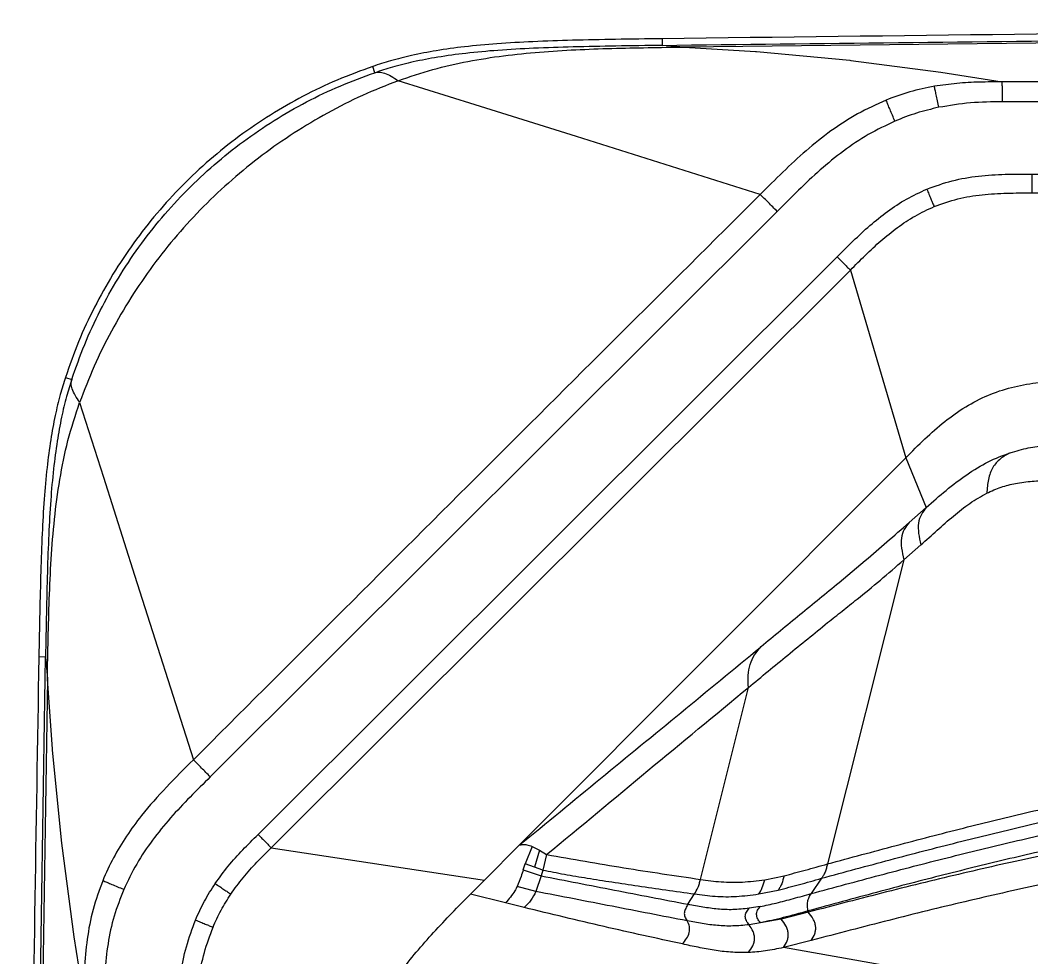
# Model space of a CAD drawing. Header units: inches. Extents: x 2 to 87, y 6 to 129.
# Drawn here: x 2.11 to 14.45, y 75.39 to 86.82 of the extents above; entities that cross this region are included whole.
import ezdxf

# ---------------------------------------------------------------- set-up
doc = ezdxf.new("R2010")
doc.units = ezdxf.units.IN
doc.header["$MEASUREMENT"] = 0
doc.layers.add('1', color=4, linetype='Continuous')

# ---------------------------------------------------------------- blocks, each defined once
blk = doc.blocks.new('2026 STRIDE')
at = {"layer": '1', "color": 3}
for p, q in [((7.61, 65.487), (7.611, 65.406)), ((7.88, 65.385), (7.611, 65.406)), ((7.88, 65.385), (8.749, 65.331)), ((8.749, 65.331), (8.765, 65.33)), ((8.765, 65.33), (9.902, 65.224)), ((9.902, 65.224), (9.916, 65.222)), ((9.916, 65.222), (11.012, 65.08)), ((4.106, 65.072), (4.08, 65.149)), ((11.012, 65.08), (11.762, 64.961)), ((5.328, 64.682), (4.392, 64.975)), ((42.218, 64.965), (11.762, 64.961)), ((6.567, 64.292), (5.328, 64.682)), ((42.218, 64.718), (11.765, 64.717)), ((8.809, 63.588), (6.567, 64.292)), ((12.122, 63.836), (72.314, 63.836)), ((12.122, 63.606), (72.314, 63.606)), ((9.015, 63.381), (2.098, 56.483)), ((2.681, 55.78), (9.747, 62.826)), ((2.842, 55.618), (9.908, 62.665)), ((9.908, 62.665), (10.584, 60.375)), ((0.33, 61.356), (0.407, 61.331)), ((0.503, 61.051), (0.795, 60.137)), ((5.872, 55.652), (10.584, 60.375)), ((10.584, 60.375), (10.835, 59.77)), ((0.795, 60.137), (1.174, 58.943)), ((10.626, 59.587), (10.835, 59.77)), ((10.561, 59.131), (10.769, 59.313)), ((10.561, 59.131), (9.629, 55.42)), ((9.77, 58.854), (10.091, 59.123)), ((1.174, 58.943), (1.891, 56.69)), ((8.81, 58.064), (8.818, 58.071)), ((0.087, 57.944), (0.006, 57.945)), ((0.087, 57.944), (0.11, 57.678)), ((0.171, 56.819), (0.11, 57.678)), ((8.079, 55.232), (8.664, 57.573)), ((0.172, 56.809), (0.171, 56.819)), ((0.285, 55.675), (0.172, 56.809)), ((0.435, 54.533), (0.285, 55.675)), ((2.842, 55.618), (5.444, 55.223)), ((5.444, 55.223), (5.872, 55.652)), ((6.027, 55.633), (5.94, 55.423)), ((6.027, 55.633), (6.114, 55.589)), ((6.114, 55.589), (6.054, 55.382)), ((6.114, 55.589), (6.202, 55.534)), ((5.916, 55.347), (5.94, 55.423)), ((6.054, 55.382), (5.94, 55.423)), ((6.202, 55.534), (6.156, 55.346)), ((5.916, 55.347), (6.135, 55.275)), ((6.156, 55.346), (6.054, 55.382)), ((6.156, 55.346), (6.135, 55.275)), ((5.275, 55.053), (5.444, 55.223)), ((6.135, 55.275), (6.071, 55.084)), ((8.863, 55.228), (9.1, 55.276)), ((9.557, 55.245), (9.432, 55.058)), ((5.701, 54.945), (5.275, 55.053)), ((6.071, 55.084), (5.842, 55.147)), ((7.927, 54.928), (8.006, 55.054)), ((8.791, 55.054), (9.028, 55.102)), ((5.929, 54.889), (5.701, 54.945)), ((8.808, 54.901), (8.674, 54.879)), ((9.395, 54.832), (9.065, 54.747)), ((9.393, 54.847), (9.395, 54.832)), ((8.811, 54.702), (8.673, 54.679)), ((9.065, 54.747), (8.811, 54.702)), ((0.558, 53.763), (0.435, 54.533)), ((9.432, 54.487), (9.093, 54.401)), ((10.328, 54.182), (9.093, 54.401))]:
    blk.add_line(p, q, dxfattribs=at)
at = {"layer": '1'}
for points, knots in [([(42.218, 65.713), (39.318, 65.71), (33.529, 65.705), (24.86, 65.66), (16.224, 65.592), (10.478, 65.522), (7.61, 65.487)], [0, 0, 0, 0, 0.2513861, 0.5018463, 0.7513833, 1, 1, 1, 1]), ([(7.611, 65.406), (11.456, 65.451), (19.146, 65.542), (30.682, 65.617), (38.373, 65.627), (42.218, 65.632)], [0, 0, 0, 0, 0.333333, 0.6666664, 1, 1, 1, 1]), ([(42.218, 65.589), (38.403, 65.585), (30.772, 65.576), (19.326, 65.509), (11.696, 65.427), (7.88, 65.385)], [0, 0, 0, 0, 0.3333336, 0.666667, 1, 1, 1, 1]), ([(7.61, 65.487), (7.42, 65.484), (7.056, 65.479), (6.531, 65.469), (6.049, 65.453), (5.609, 65.428), (5.215, 65.393), (4.868, 65.345), (4.567, 65.288), (4.308, 65.223), (4.152, 65.172), (4.08, 65.149)], [0, 0, 0, 0, 0.159378, 0.306943, 0.442655, 0.566367, 0.677936, 0.775656, 0.861732, 0.93641, 1, 1, 1, 1]), ([(7.611, 65.406), (7.423, 65.403), (7.06, 65.398), (6.538, 65.388), (6.058, 65.373), (5.621, 65.348), (5.231, 65.313), (4.886, 65.266), (4.587, 65.209), (4.332, 65.146), (4.177, 65.095), (4.106, 65.072)], [0, 0, 0, 0, 0.159717, 0.307538, 0.443423, 0.567221, 0.67879, 0.776423, 0.862326, 0.936747, 1, 1, 1, 1]), ([(4.392, 64.975), (4.532, 65.023), (4.81, 65.118), (5.241, 65.214), (5.677, 65.283), (6.116, 65.327), (6.557, 65.354), (6.998, 65.37), (7.44, 65.379), (7.733, 65.383), (7.88, 65.385)], [0, 0, 0, 0, 0.125293, 0.249965, 0.374735, 0.499804, 0.625034, 0.750178, 0.875103, 1, 1, 1, 1]), ([(4.08, 65.149), (3.935, 65.096), (3.645, 64.99), (3.228, 64.79), (2.828, 64.561), (2.447, 64.302), (2.089, 64.014), (1.753, 63.7), (1.443, 63.361), (1.16, 62.999), (0.905, 62.616), (0.68, 62.213), (0.484, 61.793), (0.382, 61.502), (0.33, 61.356)], [0, 0, 0, 0, 0.083854, 0.167408, 0.250726, 0.333871, 0.416902, 0.499881, 0.582866, 0.665918, 0.749095, 0.832459, 0.916072, 1, 1, 1, 1]), ([(0.407, 61.331), (0.458, 61.474), (0.558, 61.76), (0.75, 62.172), (0.971, 62.57), (1.223, 62.949), (1.503, 63.307), (1.811, 63.643), (2.143, 63.954), (2.498, 64.238), (2.874, 64.494), (3.269, 64.72), (3.679, 64.917), (3.964, 65.02), (4.106, 65.072)], [0, 0, 0, 0, 0.083339, 0.166672, 0.250003, 0.333334, 0.416666, 0.499999, 0.583332, 0.666666, 0.749999, 0.833332, 0.916666, 1, 1, 1, 1]), ([(4.392, 64.975), (4.245, 64.917), (3.951, 64.8), (3.526, 64.585), (3.118, 64.342), (2.728, 64.069), (2.359, 63.77), (2.013, 63.444), (1.69, 63.095), (1.394, 62.723), (1.125, 62.331), (0.886, 61.921), (0.674, 61.495), (0.56, 61.199), (0.503, 61.051)], [0, 0, 0, 0, 0.083331, 0.166666, 0.250001, 0.333335, 0.416668, 0.499999, 0.583332, 0.666666, 0.750002, 0.833339, 0.916673, 1, 1, 1, 1]), ([(0.33, 61.356), (0.308, 61.286), (0.261, 61.133), (0.2, 60.879), (0.146, 60.582), (0.102, 60.241), (0.068, 59.858), (0.044, 59.436), (0.028, 58.975), (0.016, 58.473), (0.009, 58.126), (0.006, 57.945)], [0, 0, 0, 0, 0.063952, 0.139662, 0.227432, 0.327496, 0.439949, 0.562406, 0.696637, 0.842512, 1, 1, 1, 1]), ([(0.407, 61.331), (0.386, 61.262), (0.338, 61.11), (0.278, 60.859), (0.225, 60.565), (0.181, 60.226), (0.148, 59.846), (0.125, 59.426), (0.108, 58.968), (0.097, 58.469), (0.09, 58.123), (0.087, 57.944)], [0, 0, 0, 0, 0.06361, 0.139062, 0.22666, 0.326641, 0.4391, 0.561647, 0.69605, 0.842179, 1, 1, 1, 1]), ([(0.11, 57.678), (0.113, 57.84), (0.119, 58.165), (0.132, 58.652), (0.154, 59.14), (0.193, 59.626), (0.257, 60.109), (0.352, 60.587), (0.453, 60.896), (0.503, 61.051)], [0, 0, 0, 0, 0.142763, 0.28562, 0.428688, 0.571718, 0.714441, 0.856946, 1, 1, 1, 1]), ([(0.006, 57.945), (-0.029, 55.855), (-0.099, 51.667), (-0.168, 45.376), (-0.213, 39.065), (-0.218, 34.852), (-0.221, 32.742)], [0, 0, 0, 0, 0.248872, 0.498493, 0.748868, 1, 1, 1, 1]), ([(-0.14, 32.742), (-0.135, 35.542), (-0.125, 41.143), (-0.05, 49.544), (0.042, 55.144), (0.087, 57.944)], [0, 0, 0, 0, 0.333334, 0.666667, 1, 1, 1, 1]), ([(0.11, 57.678), (0.069, 54.907), (-0.015, 49.366), (-0.083, 41.054), (-0.091, 35.512), (-0.095, 32.742)], [0, 0, 0, 0, 0.333333, 0.666666, 1, 1, 1, 1])]:
    blk.add_open_spline(points, degree=3, knots=knots, dxfattribs=at)
at = {"layer": '1', "color": 3}
for points, knots in [([(4.106, 65.072), (4.123, 65.076), (4.158, 65.084), (4.226, 65.07), (4.306, 65.031), (4.363, 64.994), (4.392, 64.975)], [0, 0, 0, 0, 0.2199086, 0.4572386, 0.7178832, 1, 1, 1, 1]), ([(11.762, 64.961), (11.669, 64.96), (11.485, 64.959), (11.208, 64.946), (11.026, 64.92), (10.934, 64.906)], [0, 0, 0, 0, 0.333368, 0.666705, 1, 1, 1, 1]), ([(11.765, 64.717), (11.765, 64.746), (11.764, 64.788), (11.764, 64.842), (11.763, 64.877), (11.763, 64.906), (11.762, 64.938), (11.762, 64.951), (11.762, 64.961)], [0, 0, 0, 0, 0.259788, 0.381826, 0.499755, 0.617787, 0.740038, 1, 1, 1, 1]), ([(10.934, 64.906), (10.834, 64.886), (10.633, 64.846), (10.44, 64.774), (10.344, 64.738)], [0, 0, 0, 0, 0.500005, 1, 1, 1, 1]), ([(10.987, 64.65), (10.981, 64.676), (10.971, 64.728), (10.955, 64.804), (10.943, 64.863), (10.937, 64.892), (10.934, 64.906)], [0, 0, 0, 0, 0.255952, 0.498544, 0.743057, 1, 1, 1, 1]), ([(10.344, 64.738), (10.227, 64.685), (9.992, 64.579), (9.668, 64.366), (9.366, 64.125), (9.083, 63.861), (8.901, 63.679), (8.809, 63.588)], [0, 0, 0, 0, 0.199948, 0.399884, 0.599887, 0.799957, 1, 1, 1, 1]), ([(10.452, 64.481), (10.441, 64.506), (10.422, 64.553), (10.392, 64.623), (10.366, 64.686), (10.352, 64.72), (10.344, 64.738)], [0, 0, 0, 0, 0.253442, 0.499315, 0.746079, 1, 1, 1, 1]), ([(11.765, 64.717), (11.635, 64.716), (11.374, 64.714), (11.116, 64.671), (10.987, 64.65)], [0, 0, 0, 0, 0.500098, 1, 1, 1, 1]), ([(10.987, 64.65), (10.896, 64.628), (10.713, 64.586), (10.539, 64.516), (10.452, 64.481)], [0, 0, 0, 0, 0.5000001, 1, 1, 1, 1]), ([(10.452, 64.481), (10.342, 64.429), (10.122, 64.325), (9.82, 64.12), (9.538, 63.889), (9.273, 63.639), (9.101, 63.467), (9.015, 63.381)], [0, 0, 0, 0, 0.199956, 0.399886, 0.599892, 0.799965, 1, 1, 1, 1]), ([(10.842, 63.652), (10.944, 63.689), (11.148, 63.763), (11.471, 63.816), (11.796, 63.836), (12.014, 63.836), (12.122, 63.836)], [0, 0, 0, 0, 0.249898, 0.499821, 0.749911, 1, 1, 1, 1]), ([(12.122, 63.836), (12.122, 63.814), (12.122, 63.771), (12.122, 63.707), (12.122, 63.651), (12.122, 63.621), (12.122, 63.606)], [0, 0, 0, 0, 0.254454, 0.5, 0.745546, 1, 1, 1, 1]), ([(8.809, 63.588), (7.655, 62.439), (5.348, 60.142), (3.043, 57.841), (1.891, 56.69)], [0, 0, 0, 0, 0.5, 1, 1, 1, 1]), ([(9.015, 63.381), (8.979, 63.417), (8.907, 63.49), (8.842, 63.555), (8.809, 63.588)], [0, 0, 0, 0, 0.499957, 1, 1, 1, 1]), ([(9.747, 62.826), (9.812, 62.891), (9.943, 63.021), (10.144, 63.21), (10.36, 63.383), (10.59, 63.536), (10.758, 63.613), (10.842, 63.652)], [0, 0, 0, 0, 0.200033, 0.400108, 0.600124, 0.800056, 1, 1, 1, 1]), ([(10.842, 63.652), (10.85, 63.631), (10.867, 63.591), (10.891, 63.532), (10.912, 63.481), (10.924, 63.453), (10.93, 63.439)], [0, 0, 0, 0, 0.254253, 0.500003, 0.745749, 1, 1, 1, 1]), ([(10.93, 63.439), (11.025, 63.473), (11.216, 63.541), (11.516, 63.589), (11.819, 63.606), (12.021, 63.606), (12.122, 63.606)], [0, 0, 0, 0, 0.249888, 0.499807, 0.749914, 1, 1, 1, 1]), ([(9.908, 62.665), (9.969, 62.725), (10.091, 62.847), (10.279, 63.024), (10.48, 63.186), (10.695, 63.33), (10.852, 63.403), (10.93, 63.439)], [0, 0, 0, 0, 0.200031, 0.400111, 0.600135, 0.800063, 1, 1, 1, 1]), ([(9.747, 62.826), (9.763, 62.81), (9.794, 62.779), (9.839, 62.734), (9.877, 62.695), (9.898, 62.675), (9.908, 62.665)], [0, 0, 0, 0, 0.254945, 0.5, 0.745055, 1, 1, 1, 1]), ([(0.503, 61.051), (0.485, 61.08), (0.449, 61.135), (0.41, 61.213), (0.397, 61.28), (0.404, 61.314), (0.407, 61.331)], [0, 0, 0, 0, 0.279933, 0.539756, 0.777934, 1, 1, 1, 1]), ([(10.584, 60.375), (10.661, 60.452), (10.814, 60.605), (11.054, 60.819), (11.31, 61.001), (11.583, 61.143), (11.872, 61.24), (12.174, 61.294), (12.484, 61.314), (12.693, 61.314), (12.798, 61.314)], [0, 0, 0, 0, 0.131193, 0.259821, 0.384763, 0.506694, 0.627587, 0.749601, 0.873895, 1, 1, 1, 1]), ([(11.859, 60.437), (11.933, 60.459), (12.081, 60.502), (12.224, 60.518), (12.296, 60.525)], [0, 0, 0, 0, 0.4999718, 1, 1, 1, 1]), ([(10.835, 59.77), (10.915, 59.84), (11.074, 59.98), (11.326, 60.174), (11.589, 60.335), (11.769, 60.403), (11.859, 60.437)], [0, 0, 0, 0, 0.2500584, 0.5001374, 0.7500559, 1, 1, 1, 1]), ([(11.859, 60.437), (11.818, 60.415), (11.758, 60.381), (11.688, 60.316), (11.645, 60.257), (11.613, 60.189), (11.584, 60.085), (11.577, 60), (11.572, 59.943)], [0, 0, 0, 0, 0.256167, 0.380035, 0.501259, 0.621961, 0.744729, 1, 1, 1, 1]), ([(11.572, 59.943), (11.631, 59.97), (11.748, 60.023), (11.865, 60.05), (11.923, 60.063)], [0, 0, 0, 0, 0.499958, 1, 1, 1, 1]), ([(11.923, 60.063), (11.991, 60.073), (12.129, 60.095), (12.329, 60.096), (12.527, 60.085), (12.656, 60.07), (12.721, 60.062)], [0, 0, 0, 0, 0.24996, 0.499961, 0.749972, 1, 1, 1, 1]), ([(10.769, 59.313), (10.835, 59.372), (10.967, 59.491), (11.165, 59.666), (11.366, 59.826), (11.503, 59.904), (11.572, 59.943)], [0, 0, 0, 0, 0.250046, 0.500124, 0.7501, 1, 1, 1, 1]), ([(10.835, 59.77), (10.813, 59.742), (10.771, 59.688), (10.733, 59.583), (10.737, 59.453), (10.758, 59.36), (10.769, 59.313)], [0, 0, 0, 0, 0.253726, 0.500012, 0.746283, 1, 1, 1, 1]), ([(10.091, 59.123), (10.178, 59.197), (10.351, 59.345), (10.534, 59.506), (10.626, 59.587)], [0, 0, 0, 0, 0.499946, 1, 1, 1, 1]), ([(10.626, 59.587), (10.605, 59.56), (10.562, 59.506), (10.525, 59.4), (10.529, 59.271), (10.55, 59.178), (10.561, 59.131)], [0, 0, 0, 0, 0.253741, 0.500012, 0.746267, 1, 1, 1, 1]), ([(9.992, 58.652), (10.086, 58.727), (10.273, 58.878), (10.465, 59.047), (10.561, 59.131)], [0, 0, 0, 0, 0.4999579, 1, 1, 1, 1]), ([(8.818, 58.071), (8.976, 58.201), (9.293, 58.461), (9.611, 58.723), (9.77, 58.854)], [0, 0, 0, 0, 0.500003, 1, 1, 1, 1]), ([(9.631, 58.364), (9.69, 58.411), (9.807, 58.504), (9.93, 58.603), (9.992, 58.652)], [0, 0, 0, 0, 0.500011, 1, 1, 1, 1]), ([(8.664, 57.573), (8.824, 57.705), (9.143, 57.969), (9.469, 58.232), (9.631, 58.364)], [0, 0, 0, 0, 0.500006, 1, 1, 1, 1]), ([(5.872, 55.652), (6.201, 55.922), (6.858, 56.461), (7.832, 57.259), (8.486, 57.797), (8.81, 58.064)], [0, 0, 0, 0, 0.337145, 0.671268, 1, 1, 1, 1]), ([(8.664, 57.573), (8.662, 57.623), (8.658, 57.72), (8.68, 57.858), (8.737, 57.975), (8.791, 58.039), (8.818, 58.071)], [0, 0, 0, 0, 0.252869, 0.499992, 0.747125, 1, 1, 1, 1]), ([(6.202, 55.534), (6.615, 55.877), (7.441, 56.563), (8.257, 57.236), (8.664, 57.573)], [0, 0, 0, 0, 0.499999, 1, 1, 1, 1]), ([(1.891, 56.69), (1.782, 56.581), (1.562, 56.362), (1.286, 56.054), (1.073, 55.763), (0.911, 55.498), (0.827, 55.31), (0.785, 55.215)], [0, 0, 0, 0, 0.250043, 0.500066, 0.666711, 0.833345, 1, 1, 1, 1]), ([(2.098, 56.483), (2.062, 56.52), (1.989, 56.592), (1.924, 56.657), (1.891, 56.69)], [0, 0, 0, 0, 0.4999549, 1, 1, 1, 1]), ([(9.629, 55.42), (9.909, 55.496), (10.468, 55.648), (11.29, 55.861), (12.098, 56.058), (12.889, 56.237), (13.663, 56.395), (14.417, 56.529), (15.152, 56.639), (15.622, 56.685), (15.857, 56.708)], [0, 0, 0, 0, 0.1250041, 0.2500057, 0.3750038, 0.5000023, 0.6250038, 0.7500063, 0.8750052, 1, 1, 1, 1]), ([(9.557, 55.245), (9.836, 55.321), (10.396, 55.474), (11.219, 55.687), (12.027, 55.885), (12.818, 56.065), (13.592, 56.224), (14.346, 56.358), (15.082, 56.468), (15.552, 56.514), (15.788, 56.537)], [0, 0, 0, 0, 0.125004, 0.250006, 0.375004, 0.500002, 0.625004, 0.750006, 0.875005, 1, 1, 1, 1]), ([(2.098, 56.483), (2.015, 56.401), (1.85, 56.237), (1.61, 55.984), (1.388, 55.713), (1.192, 55.423), (1.092, 55.213), (1.042, 55.107)], [0, 0, 0, 0, 0.200033, 0.400107, 0.600109, 0.800037, 1, 1, 1, 1]), ([(9.432, 55.058), (9.711, 55.134), (10.27, 55.286), (11.092, 55.499), (11.9, 55.696), (12.69, 55.874), (13.463, 56.031), (14.216, 56.164), (14.951, 56.272), (15.423, 56.318), (15.659, 56.34)], [0, 0, 0, 0, 0.125003, 0.250004, 0.375004, 0.500003, 0.625003, 0.750005, 0.875004, 1, 1, 1, 1]), ([(15.614, 56.141), (15.378, 56.118), (14.906, 56.071), (14.173, 55.961), (13.421, 55.827), (12.649, 55.668), (11.859, 55.488), (11.052, 55.29), (10.231, 55.076), (9.672, 54.923), (9.393, 54.847)], [0, 0, 0, 0, 0.124996, 0.249995, 0.374997, 0.499997, 0.624996, 0.749996, 0.874997, 1, 1, 1, 1]), ([(15.623, 56.033), (15.354, 56.01), (14.814, 55.963), (13.969, 55.845), (13.1, 55.697), (12.205, 55.517), (11.289, 55.311), (10.353, 55.082), (9.714, 54.915), (9.395, 54.832)], [0, 0, 0, 0, 0.142854, 0.28571, 0.428567, 0.571424, 0.714281, 0.85714, 1, 1, 1, 1]), ([(2.158, 55.182), (2.21, 55.253), (2.313, 55.397), (2.493, 55.593), (2.618, 55.717), (2.681, 55.78)], [0, 0, 0, 0, 0.333276, 0.666606, 1, 1, 1, 1]), ([(2.681, 55.78), (2.697, 55.764), (2.728, 55.733), (2.773, 55.688), (2.811, 55.649), (2.832, 55.629), (2.842, 55.618)], [0, 0, 0, 0, 0.25489, 0.5, 0.74511, 1, 1, 1, 1]), ([(15.603, 55.685), (15.336, 55.662), (14.802, 55.615), (13.966, 55.497), (13.105, 55.349), (12.219, 55.169), (11.31, 54.964), (10.382, 54.736), (9.749, 54.57), (9.432, 54.487)], [0, 0, 0, 0, 0.142854, 0.28571, 0.428567, 0.571424, 0.714281, 0.85714, 1, 1, 1, 1]), ([(2.348, 55.052), (2.397, 55.12), (2.495, 55.256), (2.664, 55.442), (2.783, 55.559), (2.842, 55.618)], [0, 0, 0, 0, 0.333273, 0.666606, 1, 1, 1, 1]), ([(5.872, 55.652), (5.885, 55.654), (5.911, 55.659), (5.958, 55.658), (6.004, 55.642), (6.027, 55.633)], [0, 0, 0, 0, 0.3334143, 0.666768, 1, 1, 1, 1]), ([(6.202, 55.534), (6.517, 55.48), (7.15, 55.369), (7.768, 55.278), (8.079, 55.232)], [0, 0, 0, 0, 0.4970824, 1, 1, 1, 1]), ([(5.916, 55.347), (5.908, 55.32), (5.887, 55.252), (5.859, 55.187), (5.842, 55.147)], [0, 0, 0, 0, 0.393358, 1, 1, 1, 1]), ([(6.156, 55.346), (6.243, 55.329), (6.424, 55.293), (6.704, 55.246), (7.004, 55.199), (7.324, 55.152), (7.66, 55.104), (7.889, 55.071), (8.006, 55.054)], [0, 0, 0, 0, 0.1432243, 0.2959945, 0.4587981, 0.6312539, 0.8122372, 1, 1, 1, 1]), ([(9.1, 55.276), (9.185, 55.299), (9.356, 55.343), (9.538, 55.395), (9.629, 55.42)], [0, 0, 0, 0, 0.499951, 1, 1, 1, 1]), ([(9.629, 55.42), (9.625, 55.403), (9.616, 55.368), (9.6, 55.319), (9.579, 55.278), (9.564, 55.256), (9.557, 55.245)], [0, 0, 0, 0, 0.260228, 0.508085, 0.751127, 1, 1, 1, 1]), ([(0.785, 55.215), (0.742, 55.099), (0.658, 54.868), (0.59, 54.503), (0.559, 54.134), (0.558, 53.887), (0.558, 53.763)], [0, 0, 0, 0, 0.249953, 0.499885, 0.749929, 1, 1, 1, 1]), ([(1.042, 55.107), (1.018, 55.118), (0.97, 55.138), (0.9, 55.167), (0.838, 55.193), (0.803, 55.208), (0.785, 55.215)], [0, 0, 0, 0, 0.253362, 0.499324, 0.746165, 1, 1, 1, 1]), ([(1.918, 54.736), (1.952, 54.814), (2.021, 54.968), (2.112, 55.11), (2.158, 55.182)], [0, 0, 0, 0, 0.499999, 1, 1, 1, 1]), ([(2.158, 55.182), (2.176, 55.169), (2.212, 55.145), (2.265, 55.109), (2.311, 55.078), (2.336, 55.061), (2.348, 55.052)], [0, 0, 0, 0, 0.254395, 0.500003, 0.745607, 1, 1, 1, 1]), ([(6.135, 55.275), (6.433, 55.218), (7.027, 55.102), (7.627, 54.986), (7.927, 54.928)], [0, 0, 0, 0, 0.500001, 1, 1, 1, 1]), ([(8.006, 55.054), (8.021, 55.079), (8.044, 55.116), (8.066, 55.182), (8.075, 55.215), (8.079, 55.232)], [0, 0, 0, 0, 0.51187, 0.754441, 1, 1, 1, 1]), ([(8.079, 55.232), (8.163, 55.22), (8.331, 55.198), (8.587, 55.193), (8.771, 55.217), (8.863, 55.228)], [0, 0, 0, 0, 0.333366, 0.666696, 1, 1, 1, 1]), ([(8.791, 55.054), (8.807, 55.078), (8.837, 55.126), (8.854, 55.194), (8.863, 55.228)], [0, 0, 0, 0, 0.501898, 1, 1, 1, 1]), ([(9.1, 55.276), (9.091, 55.242), (9.078, 55.191), (9.051, 55.136), (9.036, 55.113), (9.028, 55.102)], [0, 0, 0, 0, 0.502553, 0.747619, 1, 1, 1, 1]), ([(9.028, 55.102), (9.113, 55.124), (9.283, 55.168), (9.466, 55.219), (9.557, 55.245)], [0, 0, 0, 0, 0.499952, 1, 1, 1, 1]), ([(1.042, 55.107), (1, 55), (0.916, 54.786), (0.844, 54.448), (0.806, 54.105), (0.803, 53.875), (0.802, 53.76)], [0, 0, 0, 0, 0.24996, 0.499913, 0.74993, 1, 1, 1, 1]), ([(2.131, 54.648), (2.162, 54.718), (2.224, 54.858), (2.307, 54.988), (2.348, 55.052)], [0, 0, 0, 0, 0.4999985, 1, 1, 1, 1]), ([(3.96, 52.674), (3.96, 52.739), (3.961, 52.87), (3.973, 53.066), (4.005, 53.264), (4.063, 53.463), (4.147, 53.663), (4.265, 53.879), (4.421, 54.108), (4.612, 54.349), (4.823, 54.587), (5.046, 54.822), (5.198, 54.976), (5.275, 55.053)], [0, 0, 0, 0, 0.069403, 0.138874, 0.209522, 0.282675, 0.359554, 0.440946, 0.544776, 0.654531, 0.768476, 0.884384, 1, 1, 1, 1]), ([(5.842, 55.147), (5.833, 55.129), (5.81, 55.083), (5.762, 55.015), (5.721, 54.969), (5.701, 54.945)], [0, 0, 0, 0, 0.245289, 0.61972, 1, 1, 1, 1]), ([(6.071, 55.084), (6.052, 55.048), (6.015, 54.976), (5.957, 54.918), (5.929, 54.889)], [0, 0, 0, 0, 0.499542, 1, 1, 1, 1]), ([(7.918, 54.726), (7.613, 54.785), (7.003, 54.903), (6.382, 55.024), (6.071, 55.084)], [0, 0, 0, 0, 0.500008, 1, 1, 1, 1]), ([(8.006, 55.054), (8.09, 55.043), (8.258, 55.021), (8.515, 55.018), (8.699, 55.042), (8.791, 55.054)], [0, 0, 0, 0, 0.333363, 0.666695, 1, 1, 1, 1]), ([(8.808, 54.901), (8.873, 54.914), (9.001, 54.941), (9.212, 54.998), (9.359, 55.038), (9.432, 55.058)], [0, 0, 0, 0, 0.3333057, 0.6666348, 1, 1, 1, 1]), ([(9.393, 54.847), (9.389, 54.865), (9.385, 54.89), (9.384, 54.931), (9.387, 54.96), (9.395, 54.989), (9.409, 55.025), (9.423, 55.045), (9.432, 55.058)], [0, 0, 0, 0, 0.2947657, 0.4241408, 0.5399247, 0.6483643, 0.7585661, 1, 1, 1, 1]), ([(7.859, 54.444), (7.541, 54.513), (6.907, 54.652), (6.255, 54.81), (5.929, 54.889)], [0, 0, 0, 0, 0.5, 1, 1, 1, 1]), ([(7.927, 54.928), (7.917, 54.912), (7.903, 54.89), (7.888, 54.855), (7.882, 54.828), (7.882, 54.801), (7.892, 54.766), (7.907, 54.742), (7.918, 54.726)], [0, 0, 0, 0, 0.282483, 0.406495, 0.519274, 0.628276, 0.742713, 1, 1, 1, 1]), ([(8.674, 54.879), (8.607, 54.872), (8.473, 54.858), (8.29, 54.867), (8.11, 54.892), (7.988, 54.916), (7.927, 54.928)], [0, 0, 0, 0, 0.249968, 0.499962, 0.749977, 1, 1, 1, 1]), ([(8.673, 54.679), (8.661, 54.695), (8.643, 54.718), (8.629, 54.754), (8.625, 54.781), (8.629, 54.808), (8.644, 54.843), (8.662, 54.864), (8.674, 54.879)], [0, 0, 0, 0, 0.2644223, 0.3845571, 0.498597, 0.6132365, 0.7345913, 1, 1, 1, 1]), ([(8.811, 54.702), (8.799, 54.718), (8.781, 54.741), (8.767, 54.777), (8.763, 54.804), (8.766, 54.831), (8.78, 54.865), (8.797, 54.886), (8.808, 54.901)], [0, 0, 0, 0, 0.26458, 0.385341, 0.499882, 0.614474, 0.735338, 1, 1, 1, 1]), ([(9.393, 54.847), (9.29, 54.818), (9.084, 54.761), (8.902, 54.722), (8.811, 54.702)], [0, 0, 0, 0, 0.500073, 1, 1, 1, 1]), ([(9.432, 54.487), (9.448, 54.513), (9.47, 54.551), (9.486, 54.613), (9.486, 54.659), (9.476, 54.706), (9.447, 54.767), (9.416, 54.806), (9.395, 54.832)], [0, 0, 0, 0, 0.26393, 0.384916, 0.499967, 0.615031, 0.736047, 1, 1, 1, 1]), ([(1.681, 53.042), (1.681, 53.157), (1.681, 53.387), (1.693, 53.731), (1.73, 54.074), (1.798, 54.413), (1.878, 54.629), (1.918, 54.736)], [0, 0, 0, 0, 0.200045, 0.400109, 0.600118, 0.800062, 1, 1, 1, 1]), ([(1.918, 54.736), (1.938, 54.728), (1.978, 54.711), (2.037, 54.687), (2.088, 54.666), (2.116, 54.654), (2.131, 54.648)], [0, 0, 0, 0, 0.254316, 0.499985, 0.745673, 1, 1, 1, 1]), ([(7.859, 54.444), (7.877, 54.465), (7.911, 54.507), (7.941, 54.568), (7.948, 54.619), (7.945, 54.67), (7.929, 54.704), (7.918, 54.726)], [0, 0, 0, 0, 0.271687, 0.519243, 0.636116, 0.752899, 1, 1, 1, 1]), ([(8.673, 54.679), (8.605, 54.672), (8.47, 54.659), (8.285, 54.667), (8.102, 54.691), (7.979, 54.715), (7.918, 54.726)], [0, 0, 0, 0, 0.249972, 0.499966, 0.749978, 1, 1, 1, 1]), ([(9.093, 54.401), (9.109, 54.427), (9.133, 54.465), (9.15, 54.526), (9.152, 54.573), (9.142, 54.62), (9.116, 54.682), (9.086, 54.721), (9.065, 54.747)], [0, 0, 0, 0, 0.2635226, 0.38467, 0.5000524, 0.6154124, 0.7365139, 1, 1, 1, 1]), ([(1.908, 53.042), (1.908, 53.151), (1.908, 53.369), (1.919, 53.695), (1.954, 54.02), (2.017, 54.342), (2.093, 54.546), (2.131, 54.648)], [0, 0, 0, 0, 0.200046, 0.400111, 0.600124, 0.800068, 1, 1, 1, 1]), ([(8.665, 54.34), (8.684, 54.366), (8.711, 54.404), (8.734, 54.463), (8.741, 54.508), (8.736, 54.553), (8.717, 54.614), (8.691, 54.653), (8.673, 54.679)], [0, 0, 0, 0, 0.263877, 0.386062, 0.502636, 0.618516, 0.739, 1, 1, 1, 1]), ([(8.665, 54.34), (8.591, 54.34), (8.444, 54.34), (8.244, 54.367), (8.05, 54.403), (7.923, 54.43), (7.859, 54.444)], [0, 0, 0, 0, 0.249961, 0.499959, 0.749979, 1, 1, 1, 1]), ([(9.093, 54.401), (9.018, 54.385), (8.868, 54.354), (8.733, 54.345), (8.665, 54.34)], [0, 0, 0, 0, 0.500013, 1, 1, 1, 1])]:
    blk.add_open_spline(points, degree=3, knots=knots, dxfattribs=at)

msp = doc.modelspace()

# ---------------------------------------------------------------- block references
msp.add_blockref('2026 STRIDE', (2.333, 21.11))

doc.saveas('drawing.dxf')
